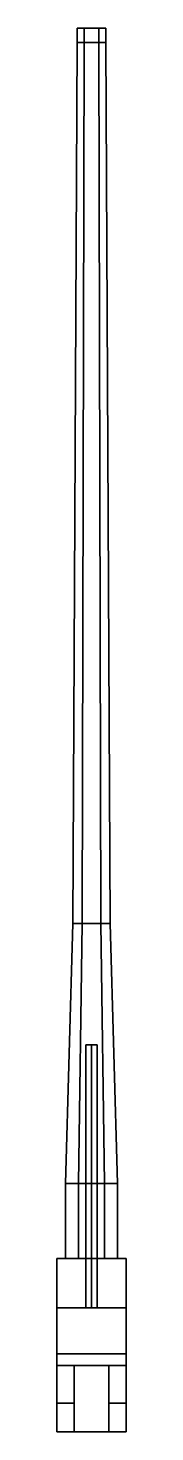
# Model space of a CAD drawing. Header units: millimetres. Extents: x -0.12 to 0.12, y -0.85 to 4.01.
import ezdxf

# ---------------------------------------------------------------- set-up
doc = ezdxf.new("R2010")
doc.units = ezdxf.units.MM
doc.layers.add('gun', color=1, linetype='Continuous')

msp = doc.modelspace()

# ---------------------------------------------------------------- linework, layer by layer
at = {"layer": 'gun'}
for points in [[(-0.025, 4.01, 0.9633), (-0.05, 4.01, 0.92), (-0.05, 3.96, 0.92), (-0.025, 3.96, 0.9633)], [(-0.05, 4.01, 0.92), (-0.025, 4.01, 0.8767), (-0.025, 3.96, 0.8767), (-0.05, 3.96, 0.92)], [(-0.025, 4.01, 0.8767), (-0.05, 4.01, 0.92), (-0.05, 3.96, 0.92), (-0.025, 3.96, 0.8767)], [(-0.05, 4.01, 0.92), (-0.025, 4.01, 0.9633), (-0.025, 3.96, 0.9633), (-0.05, 3.96, 0.92)], [(0.025, 4.01, 0.9633), (-0.025, 4.01, 0.9633), (-0.025, 3.96, 0.9633), (0.025, 3.96, 0.9633)], [(-0.025, 4.01, 0.8767), (0.025, 4.01, 0.8767), (0.025, 3.96, 0.8767), (-0.025, 3.96, 0.8767)], [(0.025, 4.01, 0.8767), (-0.025, 4.01, 0.8767), (-0.025, 3.96, 0.8767), (0.025, 3.96, 0.8767)], [(-0.025, 4.01, 0.9633), (0.025, 4.01, 0.9633), (0.025, 3.96, 0.9633), (-0.025, 3.96, 0.9633)], [(0.05, 4.01, 0.92), (0.025, 4.01, 0.9633), (0.025, 3.96, 0.9633), (0.05, 3.96, 0.92)], [(0.025, 4.01, 0.8767), (0.05, 4.01, 0.92), (0.05, 3.96, 0.92), (0.025, 3.96, 0.8767)], [(0.05, 4.01, 0.92), (0.025, 4.01, 0.8767), (0.025, 3.96, 0.8767), (0.05, 3.96, 0.92)], [(0.025, 4.01, 0.9633), (0.05, 4.01, 0.92), (0.05, 3.96, 0.92), (0.025, 3.96, 0.9633)], [(-0.025, 3.96, 0.9633), (-0.05, 3.96, 0.92), (-0.065, 0.91, 0.92), (-0.0325, 0.91, 0.9763)], [(-0.05, 3.96, 0.92), (-0.025, 3.96, 0.8767), (-0.0325, 0.91, 0.8637), (-0.065, 0.91, 0.92)], [(0.05, 3.96, 0.92), (-0.05, 3.96, 0.92), (-0.025, 3.96, 0.9633), (0.025, 3.96, 0.9633)], [(0.025, 3.96, 0.8767), (-0.025, 3.96, 0.8767), (-0.05, 3.96, 0.92), (0.05, 3.96, 0.92)], [(0.025, 3.96, 0.9633), (-0.025, 3.96, 0.9633), (-0.0325, 0.91, 0.9763), (0.0325, 0.91, 0.9763)], [(-0.025, 3.96, 0.8767), (0.025, 3.96, 0.8767), (0.0325, 0.91, 0.8637), (-0.0325, 0.91, 0.8637)], [(0.05, 3.96, 0.92), (0.025, 3.96, 0.9633), (0.0325, 0.91, 0.9763), (0.065, 0.91, 0.92)], [(0.025, 3.96, 0.8767), (0.05, 3.96, 0.92), (0.065, 0.91, 0.92), (0.0325, 0.91, 0.8637)], [(-0.0325, 0.91, 0.9763), (-0.065, 0.91, 0.92), (-0.09, 0.01, 0.92), (-0.045, 0.01, 0.9979)], [(-0.065, 0.91, 0.92), (-0.0325, 0.91, 0.8637), (-0.045, 0.01, 0.8421), (-0.09, 0.01, 0.92)], [(0.0325, 0.91, 0.9763), (-0.0325, 0.91, 0.9763), (-0.045, 0.01, 0.9979), (0.045, 0.01, 0.9979)], [(-0.0325, 0.91, 0.8637), (0.0325, 0.91, 0.8637), (0.045, 0.01, 0.8421), (-0.045, 0.01, 0.8421)], [(0.065, 0.91, 0.92), (0.0325, 0.91, 0.9763), (0.045, 0.01, 0.9979), (0.09, 0.01, 0.92)], [(0.0325, 0.91, 0.8637), (0.065, 0.91, 0.92), (0.09, 0.01, 0.92), (0.045, 0.01, 0.8421)], [(0, 0.49, 1.12), (-0.02, 0.49, 1.1), (-0.02, -0.42, 1.1), (0, -0.42, 1.12)], [(-0.02, 0.49, 1.1), (0, 0.49, 1.08), (0, -0.42, 1.08), (-0.02, -0.42, 1.1)], [(0.02, 0.49, 1.1), (0, 0.49, 1.12), (0, -0.42, 1.12), (0.02, -0.42, 1.1)], [(0, 0.49, 1.08), (0.02, 0.49, 1.1), (0.02, -0.42, 1.1), (0, -0.42, 1.08)], [(-0.045, 0.01, 0.9979), (-0.09, 0.01, 0.92), (-0.09, -0.25, 0.92), (-0.045, -0.25, 0.9979)], [(-0.09, 0.01, 0.92), (-0.045, 0.01, 0.8421), (-0.045, -0.25, 0.8421), (-0.09, -0.25, 0.92)], [(0.045, 0.01, 0.9979), (-0.045, 0.01, 0.9979), (-0.045, -0.25, 0.9979), (0.045, -0.25, 0.9979)], [(-0.045, 0.01, 0.8421), (0.045, 0.01, 0.8421), (0.045, -0.25, 0.8421), (-0.045, -0.25, 0.8421)], [(0.09, 0.01, 0.92), (0.045, 0.01, 0.9979), (0.045, -0.25, 0.9979), (0.09, -0.25, 0.92)], [(0.045, 0.01, 0.8421), (0.09, 0.01, 0.92), (0.09, -0.25, 0.92), (0.045, -0.25, 0.8421)], [(0.12, -0.25, 1.04), (0.12, -0.25, 0.8), (-0.12, -0.25, 0.8), (-0.12, -0.25, 1.04)], [(-0.12, -0.25, 1.04), (-0.12, -0.25, 0.8), (-0.12, -0.42, 0.8), (-0.12, -0.42, 1.04)], [(-0.12, -0.25, 0.8), (0.12, -0.25, 0.8), (0.12, -0.42, 0.8), (-0.12, -0.42, 0.8)], [(-0.12, -0.42, 1.04), (0.12, -0.42, 1.04), (0.12, -0.25, 1.04), (-0.12, -0.25, 1.04)], [(0.12, -0.42, 1.04), (0.12, -0.42, 0.8), (0.12, -0.25, 0.8), (0.12, -0.25, 1.04)], [(-0.12, -0.42, 0.8), (-0.12, -0.58, 0.8), (-0.12, -0.58, 1.12), (-0.12, -0.42, 1.12)], [(0.12, -0.42, 1.12), (0.12, -0.42, 0.8), (-0.12, -0.42, 0.8), (-0.12, -0.42, 1.12)], [(0.12, -0.42, 0.8), (0.12, -0.85, 0.8), (-0.12, -0.85, 0.8), (-0.12, -0.42, 0.8)], [(-0.12, -0.42, 1.12), (-0.12, -0.58, 1.12), (0.12, -0.58, 1.12), (0.12, -0.42, 1.12)], [(0.12, -0.58, 1.12), (0.12, -0.58, 0.8), (0.12, -0.42, 0.8), (0.12, -0.42, 1.12)], [(-0.12, -0.58, 0.8), (-0.12, -0.75, 0.8), (-0.12, -0.75, 1.15), (-0.12, -0.58, 1.15)], [(-0.12, -0.58, 1.15), (-0.12, -0.62, 1.15), (0.12, -0.62, 1.15), (0.12, -0.58, 1.15)], [(0.12, -0.58, 1.15), (0.12, -0.58, 1.12), (-0.12, -0.58, 1.12), (-0.12, -0.58, 1.15)], [(0.12, -0.75, 1.15), (0.12, -0.75, 0.8), (0.12, -0.58, 0.8), (0.12, -0.58, 1.15)], [(-0.12, -0.62, 1.15), (-0.12, -0.75, 1.15), (-0.06, -0.75, 1.15), (-0.06, -0.62, 1.15)], [(-0.06, -0.62, 1.15), (-0.06, -0.62, 0.84), (0.06, -0.62, 0.84), (0.06, -0.62, 1.15)], [(-0.06, -0.75, 1.15), (-0.06, -0.75, 0.84), (-0.06, -0.62, 0.84), (-0.06, -0.62, 1.15)], [(-0.06, -0.62, 0.84), (-0.06, -0.85, 0.84), (0.06, -0.85, 0.84), (0.06, -0.62, 0.84)], [(0.06, -0.62, 0.84), (0.06, -0.75, 0.84), (0.06, -0.75, 1.15), (0.06, -0.62, 1.15)], [(0.06, -0.62, 1.15), (0.06, -0.75, 1.15), (0.12, -0.75, 1.15), (0.12, -0.62, 1.15)], [(-0.12, -0.75, 0.8), (-0.12, -0.85, 0.8), (-0.12, -0.85, 1.09), (-0.12, -0.75, 1.15)], [(-0.12, -0.75, 1.15), (-0.12, -0.85, 1.09), (-0.06, -0.85, 1.09), (-0.06, -0.75, 1.15)], [(-0.06, -0.85, 1.09), (-0.06, -0.85, 0.84), (-0.06, -0.75, 0.84), (-0.06, -0.75, 1.15)], [(0.06, -0.75, 0.84), (0.06, -0.85, 0.84), (0.06, -0.85, 1.09), (0.06, -0.75, 1.15)], [(0.06, -0.75, 1.15), (0.06, -0.85, 1.09), (0.12, -0.85, 1.09), (0.12, -0.75, 1.15)], [(0.12, -0.85, 1.09), (0.12, -0.85, 0.8), (0.12, -0.75, 0.8), (0.12, -0.75, 1.15)], [(-0.12, -0.85, 1.09), (-0.12, -0.85, 0.84), (-0.06, -0.85, 0.84), (-0.06, -0.85, 1.09)], [(-0.12, -0.85, 0.84), (-0.12, -0.85, 0.8), (0.12, -0.85, 0.8), (0.12, -0.85, 0.84)], [(0.06, -0.85, 1.09), (0.06, -0.85, 0.84), (0.12, -0.85, 0.84), (0.12, -0.85, 1.09)]]:
    msp.add_3dface(points, dxfattribs=at)

doc.saveas('drawing.dxf')
